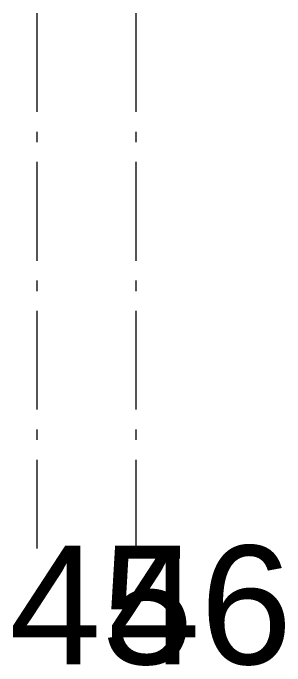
# Model space of a CAD drawing. Header units: millimetres. Extents: x -81576 to 1046824, y -248937 to 691537.
# Drawn here: x 162715 to 164091, y 648072 to 651374 of the extents above; entities that cross this region are included whole.
import ezdxf

# ---------------------------------------------------------------- set-up
doc = ezdxf.new("R2010")
doc.units = ezdxf.units.MM
doc.layers.add('PDF _Геометрия', color=7, linetype='Continuous', true_color=0x1d1d1d)
doc.layers.add('PDF _Текст', color=7, linetype='Continuous')
doc.styles.add('PDF ArialMT', font='arial.ttf')

msp = doc.modelspace()

# ---------------------------------------------------------------- linework, layer by layer
at = {"layer": 'PDF _Геометрия', "color": 7, "lineweight": 9}
for points in [[(162836, 651374.1), (162836, 650874.1)], [(163336, 651374.1), (163336, 650874.1)], [(162836, 650774.1), (162836, 650721.2)], [(163336, 650774.1), (163336, 650721.2)], [(162836, 650621.2), (162836, 650121.2)], [(163336, 650621.2), (163336, 650121.2)], [(162836, 650021.2), (162836, 649968.3)], [(163336, 650021.2), (163336, 649968.3)], [(162836, 649868.3), (162836, 649368.3)], [(163336, 649868.3), (163336, 649368.3)], [(162836, 649268.3), (162836, 649215.3)], [(163336, 649268.3), (163336, 649215.3)], [(162836, 649115.3), (162836, 648666.7)], [(163336, 649115.3), (163336, 648666.7)]]:
    msp.add_lwpolyline(points, dxfattribs=at)

# ---------------------------------------------------------------- texts
at = {"layer": 'PDF _Текст', "char_height": 600, "attachment_point": 4, "style": 'PDF ArialMT'}
for s, insert in [('45', (162695.8, 648376.4)), ('46', (163195.8, 648376.4))]:
    msp.add_mtext(s, dxfattribs=dict(at, insert=insert))

doc.saveas('drawing.dxf')
